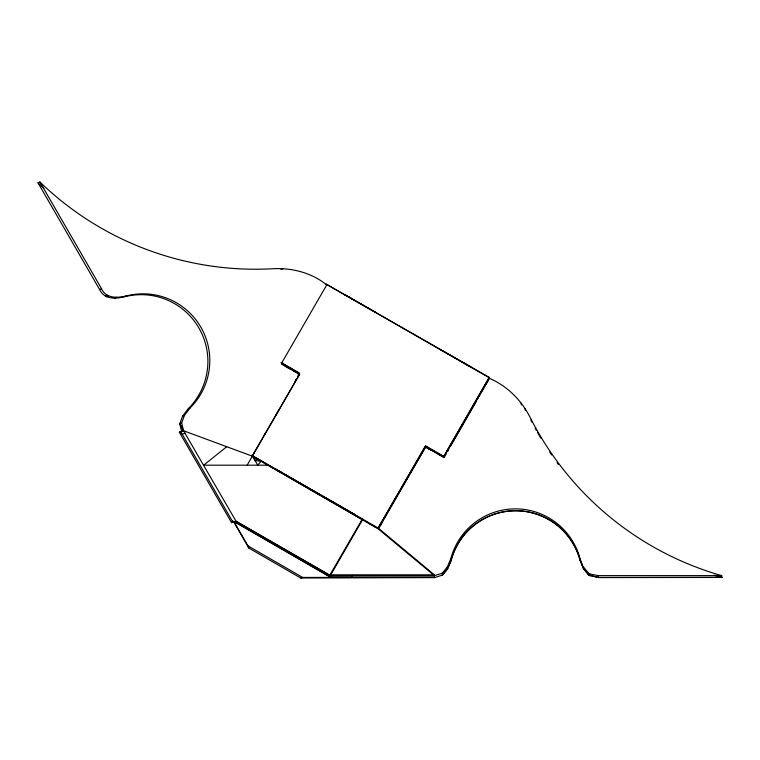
<?xml version="1.0" encoding="UTF-8"?>
<svg xmlns="http://www.w3.org/2000/svg" width="760" height="760" viewBox="0 0 760 760"><rect width="100%" height="100%" fill="white"/><g stroke="black" fill="none" stroke-linecap="round" stroke-linejoin="round"><path stroke-width="1.14" d="M190.237 407.797L188.328 408.642L182.637 416.062L179.778 423.662L183.521 430.74L252.244 456.142L362.51 519.802L330.324 575.577L236.008 521.17L183.521 430.74L181.678 422.826L184.547 415.216L190.237 407.797A66.756 66.756 0 0 0 125.751 296.106C116.888 299.278 104.234 299.772 99.636 289.57L38 182.809L39.9 181.972A309.861 309.861 0 0 0 272.935 268.726C292.058 267.71 311.704 272.735 326.733 284.952L281.418 363.441L281.38 363.983L299.668 374.205L251.921 456.447M434.406 575.624L442.187 573.268L447.336 566.989L450.917 558.353A66.756 66.756 0 0 1 579.889 558.353L583.813 568.793L588.962 575.073L598.728 577.429L722 577.429L721.658 575.624A309.861 309.861 0 0 1 530.014 417.192C521.36 400.083 507.062 385.871 489.364 378.28L443.783 457.235L425.704 446.804L378.242 528.105L378.299 528.913L434.406 575.624L434.511 577.591L300.77 578.028L248.872 548.074L233.538 521.503M450.917 558.353L451.259 560.149L447.678 568.793L442.291 575.234L447.44 568.945L451.259 560.149A66.756 66.756 0 0 1 580.231 560.149L583.575 568.945L588.725 575.234L598.49 577.591L722 577.429A309.861 309.861 0 0 1 714.2 575.092M233.329 521.521L231.572 522.681L179.36 432.24L183.521 430.74M247.152 465.186L299.649 374.024L281.418 363.441M443.08 457.045L431.205 449.967M276.06 414.903L278.967 409.801M295.288 381.263L296.457 379.231L295.231 381.33M380.465 525.644L381.919 522.605M378.014 528.267L425.372 446.11L443.678 456.617L489.25 377.425L326.069 284.069L489.031 377.587M443.678 456.617L489.25 377.425M444.068 457.605L446.395 453.549M447.555 451.526L448.713 449.492M450.462 446.452L476.615 400.824M298.034 375.012L299.202 372.979L281.077 362.463M252.054 456.361L253.83 453.283M264.224 435.109L265.392 433.077M443.906 456.456L425.6 445.949L378.242 528.105L378.413 528.922L425.704 446.804M351.5 577.429L352.668 575.386L351.5 577.429L330.429 577.353L330.03 574.817L362.387 518.957L362.406 519.621L269.116 465.804M488.832 379.591L477.099 399.475M231.572 522.681L232.75 520.647M330.429 577.353L331.607 575.32M234.213 521.683L329.755 576.811L330.248 576.308M226.727 446.699L203.689 465.186L268.308 465.186L252.329 455.981L257.726 465.186L261.174 461.168L254.98 460.664L257.602 459.163L253.612 458.403L253.755 457.121M447.44 568.945L447.336 566.989M451.022 560.31A66.756 66.756 0 0 1 579.994 560.31L579.889 558.353M588.725 575.234L588.62 573.268L583.471 566.989M589.903 575.938L589.798 573.981L588.62 573.268M598.49 577.591L598.386 575.624L589.798 573.981M99.636 289.57L101.536 288.724C105.83 298.433 117.03 298.062 125.751 296.106M105.355 296.172L107.264 295.336M106.561 296.846L108.462 296.001M114.579 298.167L116.479 297.331M281.01 269.581L282.91 268.736M182.637 416.062L184.547 415.216M181.678 422.826L179.778 423.662L181.621 431.575L183.245 430.901L179.778 423.662L183.369 430.853M300.77 578.028L302.623 577.429L434.748 577.429M182.048 431.395L179.36 432.24L181.573 433.067M434.511 577.591L442.529 575.073L442.187 573.268M180.405 431.632L182.143 434.169L185.259 433.266M236.008 521.17L232.892 522.063L182.143 434.169M330.324 575.577L235.771 521.236M330.191 575.966L434.501 575.966L434.34 574.817L330.03 574.817M598.386 575.624L721.658 575.624M285.161 366.32L291.251 369.664M293.284 370.785L298.357 373.568M376.086 312.559L344.403 294.443L352.849 299.326M439.242 348.935L470.924 367.051L462.479 362.168M431.252 450.262L425.733 447.032L431.072 450.129M251.759 455.297L378.242 528.105L434.34 574.817M252.558 456.048L278.274 470.849M280.326 472.036L283.413 473.803M285.466 474.99L362.596 519.384M362.51 519.802L378.299 528.913M234.45 521.616L330.001 576.745M234.07 521.864L247.922 545.851L302.623 577.429M281.865 363.204L298.984 373.141M425.714 446.918L431.11 450.062M365.427 521.35L367.431 522.51M369.426 523.678L371.421 524.846M373.426 526.005L376.418 527.753M39.9 181.972L101.536 288.724M247.922 545.851L248.872 548.074M579.994 560.31L583.575 568.945M525.008 408.557L525.35 410.362M521.132 403.161L521.474 404.956M721.762 577.591A309.861 309.861 0 0 1 716.186 575.938M43.918 188.394A309.861 309.861 0 0 1 38 182.809M123.852 296.951A66.756 66.756 0 0 1 188.328 408.642M558.438 464.445A309.861 309.861 0 0 1 557.052 462.574M551.674 454.993A309.861 309.861 0 0 1 549.708 452.105M540.996 438.349A309.861 309.861 0 0 1 537.491 432.326M536.351 430.293A309.861 309.861 0 0 1 535.221 428.26M531.943 422.094A309.861 309.861 0 0 1 530.879 420.033M299.373 374.129L298.205 376.171L299.373 374.129M280.981 472.188L275.671 469.167L354.749 514.539L280.981 472.188"/></g></svg>
